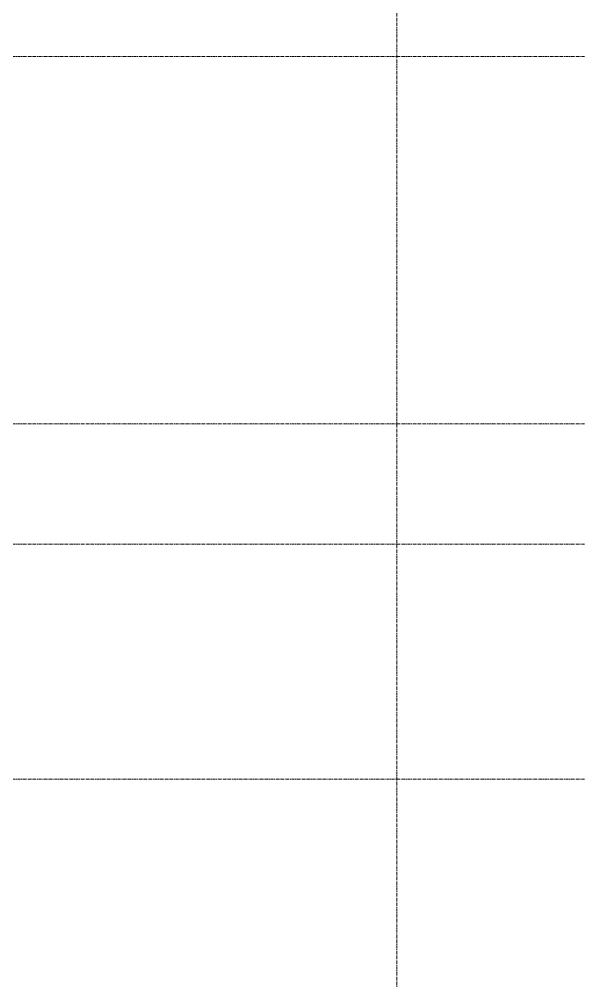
# Model space of a CAD drawing. Header units: inches. Extents: x -3679 to 241, y -496 to 1784.
# Drawn here: x -3003.7 to -2910.8, y 305.5 to 465.2 of the extents above; entities that cross this region are included whole.
import ezdxf

# ---------------------------------------------------------------- set-up
doc = ezdxf.new("R2010")
doc.units = ezdxf.units.IN
doc.header["$MEASUREMENT"] = 0
doc.linetypes.add('Grid Line', pattern=[0.875, 0.5, -0.125, 0.125, -0.125])
doc.layers.add('S-GRID', color=8, linetype='Continuous', lineweight=9)

msp = doc.modelspace()

# ---------------------------------------------------------------- linework, layer by layer
at = {"layer": 'S-GRID', "linetype": 'Grid Line'}
for p, q in [((-2941, 1771.74), (-2941, -484.26)), ((-3666.39, 459), (228, 459)), ((-3666.39, 398), (228, 398)), ((-3666.39, 378), (228, 378)), ((-3666.39, 339), (226, 339))]:
    msp.add_line(p, q, dxfattribs=at)

doc.saveas('drawing.dxf')
